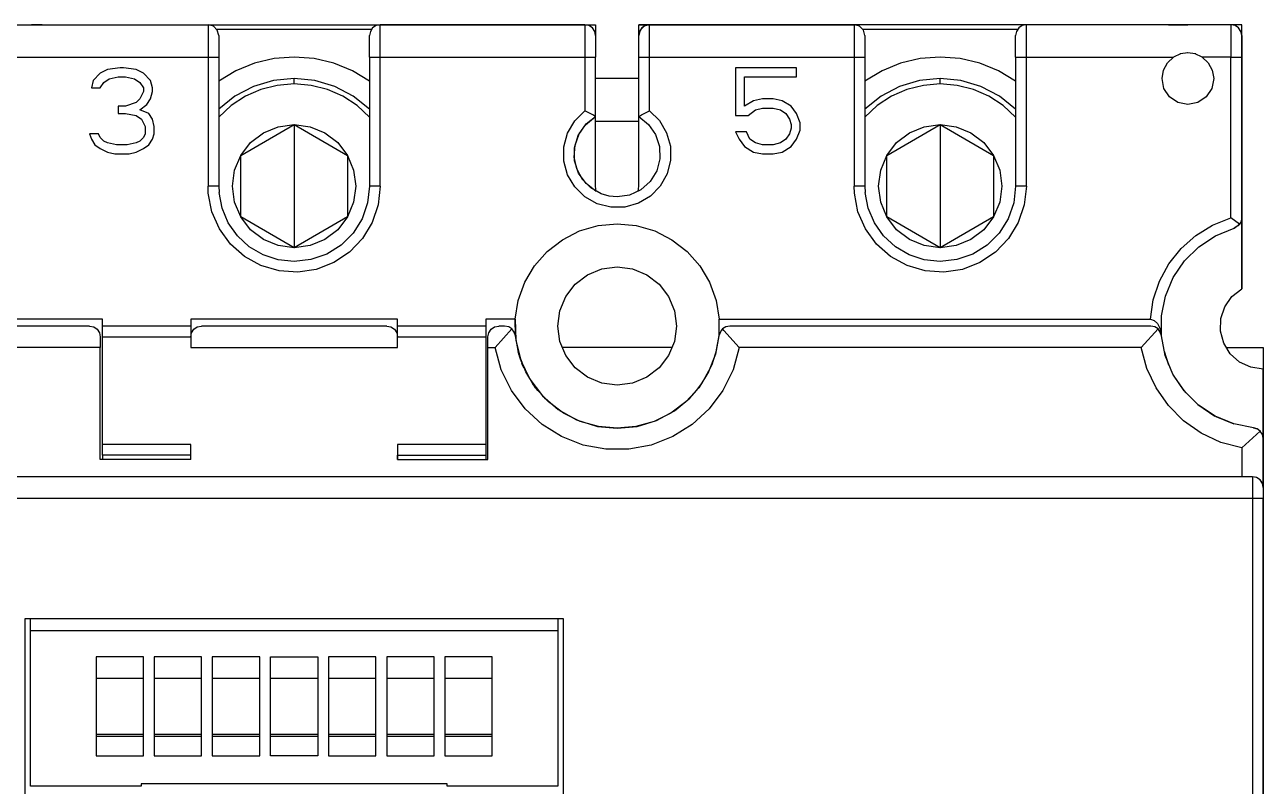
# Model space of a CAD drawing. Header units: millimetres. Extents: x 0 to 120, y 0 to 141.
# Drawn here: x 62.5 to 120, y 105.8 to 141.2 of the extents above; entities that cross this region are included whole.
import ezdxf

# ---------------------------------------------------------------- set-up
doc = ezdxf.new("R2010")
doc.units = ezdxf.units.MM

# ---------------------------------------------------------------- blocks, each defined once
blk = doc.blocks.new('CHINT_33b7f1845c325dab9e2d9ec35e9a58be_FACE_0')
at = {"color": 7, "linetype": 'CONTINUOUS', "true_color": 0x40d9ff}
for p, q in [((71.4, 141.032), (78.6, 141.032)), ((88.5, 141.232), (79, 141.232)), ((91, 140.732), (91, 141.232)), ((101.4, 141.032), (108.6, 141.032)), ((115.6, 141.232), (115.5, 141.232)), ((116.153, 139.881), (116.149, 139.88)), ((116.5, 139.932), (116.485, 139.932)), ((116.87, 139.874), (116.846, 139.881)), ((78.5, 139.732), (78.5, 133.732)), ((108.5, 139.732), (108.5, 133.732)), ((75, 138.482), (75, 138.732)), ((91, 138.732), (89, 138.732)), ((105, 138.482), (105, 138.732)), ((91, 136.732), (89, 136.732)), ((71.014, 133.4), (71, 133.733)), ((101.014, 133.4), (101, 133.733)), ((65.5, 127.232), (35.226, 127.232)), ((79.3, 127.232), (70.7, 127.232)), ((84.774, 127.232), (84.5, 127.232)), ((114.774, 127.232), (95.226, 127.232)), ((85.521, 125.651), (85.404, 126.032)), ((92.562, 126.232), (87.438, 126.232)), ((115.396, 126.065), (115.604, 125.433)), ((85.666, 125.289), (85.578, 125.497)), ((86.315, 124.235), (86.068, 124.568)), ((87.258, 123.354), (86.626, 123.889)), ((88.178, 122.846), (87.341, 123.296)), ((116.96, 123.583), (117.748, 123.05)), ((117.8, 123.023), (118.631, 122.684)), ((119.546, 122.504), (119.722, 122.454)), ((119.853, 122.36), (119.865, 122.347)), ((119.964, 122.193), (119.972, 122.172)), ((119.5, 120.232), (30.5, 120.232)), ((119.791, 120.139), (119.654, 120.208)), ((119.974, 119.893), (119.901, 120.031)), ((120, 119.732), (119.977, 119.882)), ((120, 119.732), (120, 119.732)), ((93.354, 119.232), (95, 119.232)), ((100, 119.232), (104, 119.232)), ((105, 119.232), (109, 119.232)), ((68, 110.862), (65.8, 110.862)), ((70.7, 110.862), (68.5, 110.862)), ((73.4, 110.862), (71.2, 110.862)), ((76.1, 110.862), (73.9, 110.862)), ((78.8, 110.862), (76.6, 110.862)), ((81.5, 110.862), (79.3, 110.862)), ((84.2, 110.862), (82, 110.862)), ((65.8, 108.262), (68, 108.262)), ((68, 108.157), (65.8, 108.157)), ((68.5, 108.262), (70.7, 108.262)), ((70.7, 108.157), (68.5, 108.157)), ((71.2, 108.262), (73.4, 108.262)), ((73.4, 108.157), (71.2, 108.157)), ((73.9, 108.262), (76.1, 108.262)), ((76.1, 108.157), (73.9, 108.157)), ((76.6, 108.262), (78.8, 108.262)), ((78.8, 108.157), (76.6, 108.157)), ((79.3, 108.262), (81.5, 108.262)), ((81.5, 108.157), (79.3, 108.157)), ((82, 108.262), (84.2, 108.262)), ((84.2, 108.157), (82, 108.157))]:
    blk.add_line(p, q, dxfattribs=at)
for points in [[(61, 141.232), (61.5, 141.232), (71, 141.232)], [(61, 141.232), (62.8, 141.232), (67.5, 141.232), (82.5, 141.232), (87.2, 141.232), (88.5, 141.232)], [(63.3, 141.232), (63.244, 141.232), (63.189, 141.232), (63.135, 141.232), (63.083, 141.232), (63.034, 141.232), (62.988, 141.232), (62.946, 141.232), (62.909, 141.232), (62.877, 141.232), (62.85, 141.232), (62.828, 141.232), (62.813, 141.232), (62.803, 141.232), (62.8, 141.232)], [(71.5, 140.732), (71.433, 140.982), (71.25, 141.165), (71, 141.232)], [(71, 141.232), (71, 141.223), (71, 141.195), (71, 141.148), (71, 141.084), (71, 141.002), (71, 140.905), (71, 140.793), (71, 140.668), (71, 140.53), (71, 140.383), (71, 140.228), (71, 140.066), (71, 139.9), (71, 139.732)], [(79, 141.232), (78.809, 141.194), (78.646, 141.086), (78.538, 140.924), (78.5, 140.732)], [(79, 139.732), (79, 139.9), (79, 140.066), (79, 140.228), (79, 140.383), (79, 140.53), (79, 140.668), (79, 140.793), (79, 140.905), (79, 141.002), (79, 141.084), (79, 141.148), (79, 141.195), (79, 141.223), (79, 141.232)], [(87.2, 141.232), (87.197, 141.232), (87.187, 141.232), (87.172, 141.232), (87.15, 141.232), (87.123, 141.232), (87.091, 141.232), (87.054, 141.232), (87.012, 141.232), (86.966, 141.232), (86.917, 141.232), (86.865, 141.232), (86.811, 141.232), (86.756, 141.232), (86.7, 141.232)], [(88.5, 141.232), (89, 141.232), (89, 140.732)], [(89, 140.732), (88.962, 140.924), (88.854, 141.086), (88.691, 141.194), (88.5, 141.232)], [(88.5, 141.232), (88.5, 141.223), (88.5, 141.195), (88.5, 141.148), (88.5, 141.084), (88.5, 141.002), (88.5, 140.905), (88.5, 140.793), (88.5, 140.668), (88.5, 140.53), (88.5, 140.383), (88.5, 140.228), (88.5, 140.066), (88.5, 139.9), (88.5, 139.732)], [(115.1, 141.232), (113.1, 141.232), (97.5, 141.232), (92.8, 141.232), (91, 141.232)], [(91, 141.232), (91.5, 141.232), (101, 141.232)], [(91.5, 141.232), (91.25, 141.165), (91.067, 140.982), (91, 140.732)], [(91.5, 141.232), (91.309, 141.194), (91.146, 141.086), (91.038, 140.924), (91, 140.732)], [(91.5, 139.732), (91.5, 139.9), (91.5, 140.066), (91.5, 140.228), (91.5, 140.383), (91.5, 140.53), (91.5, 140.668), (91.5, 140.793), (91.5, 140.905), (91.5, 141.002), (91.5, 141.084), (91.5, 141.148), (91.5, 141.195), (91.5, 141.223), (91.5, 141.232)], [(93.3, 141.232), (93.244, 141.232), (93.189, 141.232), (93.135, 141.232), (93.083, 141.232), (93.034, 141.232), (92.988, 141.232), (92.946, 141.232), (92.909, 141.232), (92.877, 141.232), (92.85, 141.232), (92.828, 141.232), (92.813, 141.232), (92.803, 141.232), (92.8, 141.232)], [(101.5, 140.732), (101.433, 140.982), (101.25, 141.165), (101, 141.232)], [(101, 141.232), (101, 141.223), (101, 141.195), (101, 141.148), (101, 141.084), (101, 141.002), (101, 140.905), (101, 140.793), (101, 140.668), (101, 140.53), (101, 140.383), (101, 140.228), (101, 140.066), (101, 139.9), (101, 139.732)], [(109, 141.232), (108.809, 141.194), (108.646, 141.086), (108.538, 140.924), (108.5, 140.732)], [(119, 140.732), (119, 141.232), (118.5, 141.232), (109, 141.232)], [(109, 139.732), (109, 139.9), (109, 140.066), (109, 140.228), (109, 140.383), (109, 140.53), (109, 140.668), (109, 140.793), (109, 140.905), (109, 141.002), (109, 141.084), (109, 141.148), (109, 141.195), (109, 141.223), (109, 141.232)], [(115.5, 141.232), (115.498, 141.232), (115.492, 141.232), (115.481, 141.232), (115.466, 141.232), (115.447, 141.232), (115.424, 141.232), (115.397, 141.232), (115.366, 141.232), (115.331, 141.232), (115.292, 141.232), (115.25, 141.232), (115.203, 141.232), (115.153, 141.232), (115.1, 141.232)], [(115.5, 141.232), (115.498, 141.232), (115.491, 141.232), (115.481, 141.232), (115.466, 141.232), (115.447, 141.232), (115.424, 141.232), (115.396, 141.232), (115.365, 141.232), (115.33, 141.232), (115.291, 141.232), (115.249, 141.232), (115.202, 141.232), (115.153, 141.232), (115.1, 141.232)], [(115.6, 141.232), (115.704, 141.232), (115.805, 141.232), (115.903, 141.232), (115.997, 141.232), (116.085, 141.232), (116.167, 141.232), (116.242, 141.232), (116.308, 141.232), (116.365, 141.232), (116.413, 141.232), (116.451, 141.232), (116.478, 141.232), (116.494, 141.232), (116.5, 141.232)], [(118.5, 141.232), (117.7, 141.232), (117, 141.232), (116.5, 141.232)], [(119, 140.732), (118.962, 140.924), (118.854, 141.086), (118.691, 141.194), (118.5, 141.232)], [(118.5, 141.232), (118.5, 141.223), (118.5, 141.195), (118.5, 141.148), (118.5, 141.084), (118.5, 141.002), (118.5, 140.905), (118.5, 140.793), (118.5, 140.668), (118.5, 140.53), (118.5, 140.383), (118.5, 140.228), (118.5, 140.066), (118.5, 139.9), (118.5, 139.732)], [(119, 139.732), (119, 132.263), (119, 128.964), (119, 141.232)], [(71.5, 140.732), (71.5, 140.726), (71.5, 140.707), (71.5, 140.676), (71.5, 140.633), (71.5, 140.579), (71.5, 140.514), (71.5, 140.439), (71.5, 140.356), (71.5, 140.264), (71.5, 140.166), (71.5, 140.063), (71.5, 139.955), (71.5, 139.844), (71.5, 139.732)], [(78.5, 139.732), (78.5, 139.844), (78.5, 139.955), (78.5, 140.063), (78.5, 140.166), (78.5, 140.264), (78.5, 140.356), (78.5, 140.439), (78.5, 140.514), (78.5, 140.579), (78.5, 140.633), (78.5, 140.676), (78.5, 140.707), (78.5, 140.726), (78.5, 140.732)], [(78.5, 139.732), (78.5, 140.115), (78.5, 140.439), (78.5, 140.656), (78.5, 140.732)], [(89, 140.732), (89, 140.726), (89, 140.707), (89, 140.676), (89, 140.633), (89, 140.579), (89, 140.514), (89, 140.439), (89, 140.356), (89, 140.264), (89, 140.166), (89, 140.063), (89, 139.955), (89, 139.844), (89, 139.732)], [(91, 139.732), (91, 139.844), (91, 139.955), (91, 140.063), (91, 140.166), (91, 140.264), (91, 140.356), (91, 140.439), (91, 140.514), (91, 140.579), (91, 140.633), (91, 140.676), (91, 140.707), (91, 140.726), (91, 140.732)], [(101.5, 140.732), (101.5, 140.726), (101.5, 140.707), (101.5, 140.676), (101.5, 140.633), (101.5, 140.579), (101.5, 140.514), (101.5, 140.439), (101.5, 140.356), (101.5, 140.264), (101.5, 140.166), (101.5, 140.063), (101.5, 139.955), (101.5, 139.844), (101.5, 139.732)], [(108.5, 139.732), (108.5, 139.844), (108.5, 139.955), (108.5, 140.063), (108.5, 140.166), (108.5, 140.264), (108.5, 140.356), (108.5, 140.439), (108.5, 140.514), (108.5, 140.579), (108.5, 140.633), (108.5, 140.676), (108.5, 140.707), (108.5, 140.726), (108.5, 140.732)], [(108.5, 139.732), (108.5, 140.301), (108.5, 140.618), (108.5, 140.703), (108.5, 140.732)], [(119, 140.732), (119, 140.726), (119, 140.707), (119, 140.676), (119, 140.633), (119, 140.579), (119, 140.514), (119, 140.439), (119, 140.356), (119, 140.264), (119, 140.166), (119, 140.063), (119, 139.955), (119, 139.844), (119, 139.732)], [(117.163, 139.732), (116.846, 139.881), (116.5, 139.932), (116.153, 139.881), (115.837, 139.732)], [(61.5, 137.232), (61.5, 139.732), (71, 139.732), (71, 133.733)], [(68, 135.488), (68.25, 135.658), (68.417, 135.913), (68.5, 136.168), (68.5, 136.509), (68.417, 136.849), (68.25, 137.105), (67.833, 137.275), (68.167, 137.53), (68.333, 137.785), (68.417, 138.126), (68.417, 138.296), (68.333, 138.637), (68, 138.977), (67.667, 139.147), (67.083, 139.232), (66.917, 139.232), (66.333, 139.147), (66, 138.977), (65.667, 138.637), (65.583, 138.296), (66, 138.296), (66.167, 138.551), (66.417, 138.722), (66.833, 138.807), (67.167, 138.807), (67.583, 138.722), (67.833, 138.551), (68, 138.296), (68, 138.126), (67.833, 137.785), (67.667, 137.615), (67.167, 137.445), (66.833, 137.445), (66.833, 137.105), (67.167, 137.105), (67.667, 137.02), (67.917, 136.849), (68.083, 136.509), (68.083, 136.168), (68, 135.998), (67.833, 135.828), (67.667, 135.743), (67.25, 135.658), (66.75, 135.658), (66.333, 135.743), (66.167, 135.828), (66, 135.998), (65.917, 136.168), (65.5, 136.168), (65.583, 135.913), (65.75, 135.658), (66, 135.488), (66.333, 135.317), (66.667, 135.232), (67.333, 135.232), (67.667, 135.317), (68, 135.488)], [(71, 139.732), (71.354, 139.732), (71.462, 139.732), (71.5, 139.732)], [(71.5, 139.732), (71.5, 133.732), (71.512, 133.441)], [(75, 139.732), (74.07, 139.66), (73.162, 139.444), (72.298, 139.09), (71.5, 138.606)], [(78.5, 138.606), (77.702, 139.09), (76.838, 139.444), (75.93, 139.66), (75, 139.732)], [(78.5, 139.732), (78.503, 139.732), (78.513, 139.732), (78.528, 139.732), (78.55, 139.732), (78.577, 139.732), (78.609, 139.732), (78.646, 139.732), (78.688, 139.732), (78.734, 139.732), (78.783, 139.732), (78.835, 139.732), (78.889, 139.732), (78.944, 139.732), (79, 139.732)], [(79, 133.732), (79, 139.732), (88.5, 139.732), (88.5, 137.232)], [(88.5, 139.732), (88.556, 139.732), (88.611, 139.732), (88.665, 139.732), (88.717, 139.732), (88.766, 139.732), (88.812, 139.732), (88.854, 139.732), (88.891, 139.732), (88.923, 139.732), (88.95, 139.732), (88.972, 139.732), (88.987, 139.732), (88.997, 139.732), (89, 139.732)], [(89.032, 133.482), (89, 133.732), (89, 136.964), (89, 139.732)], [(90.968, 133.482), (91, 133.732), (91, 136.964), (91, 139.732), (91, 139.732)], [(91, 139.732), (91.003, 139.732), (91.013, 139.732), (91.028, 139.732), (91.05, 139.732), (91.077, 139.732), (91.109, 139.732), (91.146, 139.732), (91.188, 139.732), (91.234, 139.732), (91.283, 139.732), (91.335, 139.732), (91.389, 139.732), (91.444, 139.732), (91.5, 139.732)], [(91.5, 137.232), (91.5, 139.732), (101, 139.732), (101, 133.733)], [(95.5, 137.02), (96.083, 137.02), (96.417, 137.275), (96.75, 137.36), (97.25, 137.36), (97.583, 137.275), (97.833, 137.105), (98, 136.849), (98.083, 136.594), (98.083, 136.424), (98, 136.168), (97.833, 135.913), (97.583, 135.743), (97.25, 135.658), (96.75, 135.658), (96.417, 135.743), (96.167, 135.913), (96, 136.254), (95.5, 136.254), (95.667, 135.913), (95.917, 135.573), (96.333, 135.317), (96.75, 135.232), (97.25, 135.232), (97.667, 135.317), (98.083, 135.573), (98.333, 135.913), (98.5, 136.339), (98.5, 136.679), (98.333, 137.105), (98.083, 137.445), (97.667, 137.7), (97.25, 137.785), (96.75, 137.785), (96.333, 137.7), (95.917, 137.445), (95.917, 138.807), (98.333, 138.807), (98.333, 139.232), (95.5, 139.232), (95.5, 137.02)], [(101, 139.732), (101.354, 139.732), (101.462, 139.732), (101.5, 139.732)], [(101.5, 139.732), (101.5, 133.732), (101.512, 133.441)], [(105, 139.732), (104.07, 139.66), (103.162, 139.444), (102.298, 139.09), (101.5, 138.606)], [(108.5, 138.606), (107.702, 139.09), (106.838, 139.444), (105.93, 139.66), (105, 139.732)], [(108.5, 139.732), (108.503, 139.732), (108.513, 139.732), (108.528, 139.732), (108.55, 139.732), (108.577, 139.732), (108.609, 139.732), (108.646, 139.732), (108.688, 139.732), (108.734, 139.732), (108.783, 139.732), (108.835, 139.732), (108.889, 139.732), (108.944, 139.732), (109, 139.732)], [(109, 133.732), (109, 139.732), (115.837, 139.732)], [(115.3, 138.732), (115.364, 139.119), (115.55, 139.465), (115.837, 139.732)], [(118.643, 131.784), (118.896, 131.959), (118.5, 132.263), (118.5, 139.732), (117.163, 139.732)], [(117.163, 139.732), (117.45, 139.465), (117.636, 139.119), (117.7, 138.732)], [(118.5, 139.732), (118.556, 139.732), (118.611, 139.732), (118.665, 139.732), (118.717, 139.732), (118.766, 139.732), (118.812, 139.732), (118.854, 139.732), (118.891, 139.732), (118.923, 139.732), (118.95, 139.732), (118.972, 139.732), (118.987, 139.732), (118.997, 139.732), (119, 139.732)], [(75, 138.732), (74.037, 138.639), (73.11, 138.361), (72.253, 137.91), (71.5, 137.303)], [(78.5, 137.303), (77.747, 137.91), (76.89, 138.361), (75.963, 138.639), (75, 138.732)], [(105, 138.732), (104.037, 138.639), (103.11, 138.361), (102.253, 137.91), (101.5, 137.303)], [(108.5, 137.303), (107.747, 137.91), (106.89, 138.361), (105.963, 138.639), (105, 138.732)], [(117.7, 138.732), (117.609, 138.273), (117.349, 137.884), (116.959, 137.624), (116.5, 137.532), (116.041, 137.624), (115.651, 137.884), (115.391, 138.273), (115.3, 138.732)], [(75, 138.482), (74.217, 138.417), (73.455, 138.224), (72.735, 137.908), (72.078, 137.477), (71.5, 136.944)], [(78.5, 136.944), (77.922, 137.477), (77.265, 137.908), (76.545, 138.224), (75.783, 138.417), (75, 138.482)], [(105, 138.482), (104.217, 138.417), (103.455, 138.224), (102.735, 137.908), (102.078, 137.477), (101.5, 136.944)], [(108.5, 136.944), (107.922, 137.477), (107.265, 137.908), (106.545, 138.224), (105.783, 138.417), (105, 138.482)], [(89.078, 132.909), (88.501, 133.231), (88.029, 133.694), (87.695, 134.264), (87.522, 134.901), (87.522, 135.562), (87.695, 136.199), (88.028, 136.77), (88.5, 137.232)], [(89.262, 133.373), (88.777, 133.65), (88.387, 134.049), (88.123, 134.541), (88.005, 135.087), (88.043, 135.644), (88.233, 136.169), (88.56, 136.621), (89, 136.964)], [(89.032, 133.482), (88.555, 133.849), (88.21, 134.341), (88.026, 134.914), (88.02, 135.515), (88.194, 136.091), (88.53, 136.589), (89, 136.964)], [(89, 136.964), (88.967, 136.983), (88.865, 137.04), (88.5, 137.232)], [(91.5, 137.232), (91.966, 136.777), (92.298, 136.216), (92.475, 135.588), (92.482, 134.937), (92.322, 134.305), (92.003, 133.737), (91.548, 133.27), (90.988, 132.936), (90.361, 132.759), (89.71, 132.749), (89.078, 132.909)], [(91, 136.964), (91.455, 136.605), (91.787, 136.13), (91.97, 135.58), (91.986, 135), (91.836, 134.44), (91.532, 133.947), (91.099, 133.561), (90.574, 133.316), (90, 133.232)], [(91, 136.964), (91.032, 136.983), (91.133, 137.039), (91.5, 137.232)], [(75, 130.872), (72.523, 132.302), (72.523, 135.162), (75, 136.592)], [(72.523, 135.162), (72.978, 135.755), (73.57, 136.209), (74.26, 136.495), (75, 136.592)], [(75, 136.592), (77.477, 135.162), (77.477, 132.302), (75, 130.872)], [(75, 136.592), (75, 133.732), (75, 130.872)], [(75, 136.592), (75.74, 136.495), (76.43, 136.209), (77.022, 135.755), (77.477, 135.162)], [(105, 130.872), (102.523, 132.302), (102.523, 135.162), (105, 136.592)], [(102.523, 135.162), (102.978, 135.755), (103.57, 136.209), (104.26, 136.495), (105, 136.592)], [(105, 136.592), (107.477, 135.162), (107.477, 132.302), (105, 130.872)], [(105, 136.592), (105, 133.732), (105, 130.872)], [(105, 136.592), (105.74, 136.495), (106.43, 136.209), (107.022, 135.755), (107.477, 135.162)], [(72.523, 132.302), (72.237, 132.992), (72.14, 133.732), (72.237, 134.473), (72.523, 135.162)], [(77.477, 135.162), (77.763, 134.473), (77.86, 133.732), (77.763, 132.992), (77.477, 132.302)], [(102.523, 132.302), (102.237, 132.992), (102.14, 133.732), (102.237, 134.473), (102.523, 135.162)], [(107.477, 135.162), (107.763, 134.473), (107.86, 133.732), (107.763, 132.992), (107.477, 132.302)], [(71.5, 133.732), (71.497, 133.732), (71.487, 133.732), (71.472, 133.732), (71.45, 133.732), (71.423, 133.732), (71.391, 133.732), (71.354, 133.732), (71.312, 133.732), (71.266, 133.732), (71.217, 133.732), (71.165, 133.732), (71.111, 133.732), (71.056, 133.732), (71, 133.732)], [(79, 133.732), (78.905, 132.866), (78.624, 132.04), (78.171, 131.295), (77.568, 130.665), (76.842, 130.182), (76.029, 129.867), (75.167, 129.736), (74.297, 129.795), (73.46, 130.041), (72.696, 130.462), (72.042, 131.039), (71.529, 131.744), (71.181, 132.544), (71.014, 133.4)], [(75, 130.232), (74.262, 130.311), (73.557, 130.544), (72.917, 130.92), (72.371, 131.422), (71.942, 132.029), (71.652, 132.712), (71.512, 133.441)], [(78.5, 133.732), (78.412, 132.953), (78.153, 132.214), (77.736, 131.55), (77.182, 130.996), (76.519, 130.579), (75.779, 130.32), (75, 130.232)], [(79, 133.732), (78.944, 133.732), (78.889, 133.732), (78.835, 133.732), (78.783, 133.732), (78.734, 133.732), (78.688, 133.732), (78.646, 133.732), (78.609, 133.732), (78.577, 133.732), (78.55, 133.732), (78.528, 133.732), (78.513, 133.732), (78.503, 133.732), (78.5, 133.732)], [(101.5, 133.732), (101.497, 133.732), (101.487, 133.732), (101.472, 133.732), (101.45, 133.732), (101.423, 133.732), (101.391, 133.732), (101.354, 133.732), (101.312, 133.732), (101.266, 133.732), (101.217, 133.732), (101.165, 133.732), (101.111, 133.732), (101.056, 133.732), (101, 133.732)], [(109, 133.732), (108.905, 132.865), (108.624, 132.04), (108.171, 131.295), (107.568, 130.665), (106.842, 130.182), (106.029, 129.867), (105.167, 129.736), (104.296, 129.795), (103.46, 130.041), (102.696, 130.462), (102.042, 131.039), (101.529, 131.744), (101.181, 132.544), (101.014, 133.4)], [(105, 130.232), (104.262, 130.311), (103.557, 130.544), (102.917, 130.92), (102.371, 131.422), (101.942, 132.029), (101.652, 132.712), (101.512, 133.441)], [(108.5, 133.732), (108.412, 132.953), (108.153, 132.214), (107.736, 131.55), (107.182, 130.996), (106.519, 130.579), (105.779, 130.32), (105, 130.232)], [(109, 133.732), (108.944, 133.732), (108.889, 133.732), (108.835, 133.732), (108.783, 133.732), (108.734, 133.732), (108.688, 133.732), (108.646, 133.732), (108.609, 133.732), (108.577, 133.732), (108.55, 133.732), (108.528, 133.732), (108.513, 133.732), (108.503, 133.732), (108.5, 133.732)], [(90, 133.232), (89.624, 133.268), (89.262, 133.373)], [(75, 130.872), (74.26, 130.97), (73.57, 131.255), (72.978, 131.71), (72.523, 132.302)], [(77.477, 132.302), (77.022, 131.71), (76.43, 131.255), (75.74, 130.97), (75, 130.872)], [(105, 130.872), (104.26, 130.97), (103.57, 131.255), (102.978, 131.71), (102.523, 132.302)], [(107.477, 132.302), (107.022, 131.71), (106.43, 131.255), (105.74, 130.97), (105, 130.872)], [(85.26, 127.545), (85.402, 128.426), (85.707, 129.264), (86.162, 130.031), (86.754, 130.7), (87.459, 131.246), (88.255, 131.65), (89.112, 131.899), (90, 131.982)], [(90, 131.982), (90.888, 131.899), (91.745, 131.65), (92.541, 131.246), (93.246, 130.7), (93.838, 130.031), (94.293, 129.264), (94.598, 128.426), (94.74, 127.545)], [(114.759, 127.545), (114.893, 128.45), (115.182, 129.318), (115.617, 130.123), (116.186, 130.84), (116.87, 131.447), (117.649, 131.927), (118.5, 132.263)], [(115.272, 126.78), (115.274, 127.712), (115.459, 128.626), (115.819, 129.487), (116.34, 130.26), (117.002, 130.917), (117.78, 131.431), (118.643, 131.784)], [(119, 132.263), (118.955, 132.056), (118.828, 131.886), (118.643, 131.784)], [(119, 132.263), (118.972, 132.098), (118.896, 131.959)], [(90, 124.482), (89.288, 124.576), (88.625, 124.851), (88.055, 125.288), (87.618, 125.857), (87.344, 126.521), (87.25, 127.232), (87.344, 127.944), (87.618, 128.607), (88.055, 129.177), (88.625, 129.614), (89.288, 129.889), (90, 129.982)], [(90, 129.982), (90.712, 129.889), (91.375, 129.614), (91.945, 129.177), (92.382, 128.607), (92.656, 127.944), (92.75, 127.232), (92.656, 126.521), (92.382, 125.857), (91.945, 125.288), (91.375, 124.851), (90.712, 124.576), (90, 124.482)], [(120, 125.232), (119.426, 125.316), (118.901, 125.561), (118.468, 125.947), (118.164, 126.44), (118.014, 127), (118.03, 127.58), (118.213, 128.13), (118.545, 128.605), (119, 128.964)], [(85.271, 126.781), (85.26, 127.545), (83.9, 127.545), (83.9, 127.232), (79.8, 127.232), (79.8, 127.545), (70.2, 127.545), (70.2, 127.232), (66.1, 127.232), (66.1, 127.545), (34.74, 127.545), (34.729, 126.781)], [(70.2, 121.032), (66, 121.032), (66, 126.232), (35.662, 126.232), (34.884, 127.097)], [(65.5, 127.232), (65.701, 127.19), (65.859, 127.08), (65.963, 126.92), (66, 126.732)], [(66.1, 126.732), (66.1, 126.788), (66.1, 126.844), (66.1, 126.897), (66.1, 126.949), (66.1, 126.998), (66.1, 127.044), (66.1, 127.086), (66.1, 127.123), (66.1, 127.156), (66.1, 127.183), (66.1, 127.204), (66.1, 127.22), (66.1, 127.229), (66.1, 127.232)], [(70.2, 127.232), (70.2, 127.229), (70.2, 127.22), (70.2, 127.204), (70.2, 127.183), (70.2, 127.156), (70.2, 127.123), (70.2, 127.086), (70.2, 127.044), (70.2, 126.998), (70.2, 126.949), (70.2, 126.897), (70.2, 126.844), (70.2, 126.788), (70.2, 126.732)], [(70.2, 126.732), (70.237, 126.922), (70.343, 127.082), (70.502, 127.192), (70.7, 127.232)], [(79.3, 127.232), (79.497, 127.192), (79.657, 127.082), (79.763, 126.922), (79.8, 126.732)], [(79.8, 126.732), (79.8, 126.788), (79.8, 126.844), (79.8, 126.897), (79.8, 126.949), (79.8, 126.998), (79.8, 127.044), (79.8, 127.086), (79.8, 127.123), (79.8, 127.156), (79.8, 127.183), (79.8, 127.204), (79.8, 127.22), (79.8, 127.229), (79.8, 127.232)], [(79.8, 121.032), (84, 121.032), (84, 126.232), (84.338, 126.232), (85.116, 127.097)], [(83.9, 127.232), (83.9, 127.229), (83.9, 127.22), (83.9, 127.204), (83.9, 127.183), (83.9, 127.156), (83.9, 127.123), (83.9, 127.086), (83.9, 127.044), (83.9, 126.998), (83.9, 126.949), (83.9, 126.897), (83.9, 126.844), (83.9, 126.788), (83.9, 126.732)], [(84, 126.732), (84.037, 126.92), (84.141, 127.08), (84.299, 127.19), (84.5, 127.232)], [(85.116, 127.097), (84.962, 127.195), (84.774, 127.232)], [(85.272, 126.78), (85.221, 126.956), (85.116, 127.097)], [(85.26, 127.545), (85.296, 126.575), (85.527, 125.633), (85.945, 124.758), (86.533, 123.986), (87.264, 123.349), (88.11, 122.874), (89.035, 122.581), (90, 122.482)], [(95.662, 126.232), (94.953, 127.025), (94.884, 127.097), (94.824, 127.03), (94.728, 126.78)], [(94.729, 126.781), (94.74, 127.545), (114.759, 127.545)], [(95.226, 127.232), (95.038, 127.195), (94.884, 127.097)], [(115.116, 127.097), (114.338, 126.232), (95.662, 126.232)], [(114.759, 127.545), (114.939, 127.495), (115.09, 127.35), (115.192, 127.133), (115.257, 126.861)], [(115.116, 127.097), (114.962, 127.195), (114.774, 127.232)], [(115.272, 126.78), (115.221, 126.956), (115.116, 127.097)], [(66, 126.732), (66, 126.7), (66, 126.666), (66, 126.632), (66, 126.598), (66, 126.563), (66, 126.527), (66, 126.491), (66, 126.455), (66, 126.418), (66, 126.381), (66, 126.344), (66, 126.307), (66, 126.27), (66, 126.232)], [(70.2, 121.032), (70.2, 121.732), (66.1, 121.732), (66.1, 126.732), (70.2, 126.732), (70.2, 126.232), (79.8, 126.232), (79.8, 126.732), (83.9, 126.732), (83.9, 121.732), (79.8, 121.732), (79.8, 121.032)], [(84, 126.232), (84, 126.27), (84, 126.307), (84, 126.344), (84, 126.381), (84, 126.418), (84, 126.455), (84, 126.491), (84, 126.527), (84, 126.563), (84, 126.598), (84, 126.632), (84, 126.666), (84, 126.7), (84, 126.732)], [(90, 122.482), (89.129, 122.563), (88.287, 122.802), (87.504, 123.191), (86.805, 123.717), (86.215, 124.363), (85.753, 125.106), (85.435, 125.92), (85.272, 126.78)], [(89.079, 122.572), (90, 122.482), (90.921, 122.572), (91.822, 122.846), (92.659, 123.296), (92.742, 123.353), (93.374, 123.889), (93.686, 124.236), (93.932, 124.568), (94.334, 125.289), (94.422, 125.499), (94.478, 125.649), (94.596, 126.032), (94.729, 126.786)], [(94.728, 126.78), (94.565, 125.92), (94.247, 125.106), (93.785, 124.363), (93.195, 123.717), (92.496, 123.191), (91.713, 122.802), (90.871, 122.563), (90, 122.482)], [(119.548, 122.504), (118.63, 122.684), (117.766, 123.041), (116.988, 123.559), (116.327, 124.22), (115.808, 124.998), (115.452, 125.863), (115.272, 126.78)], [(95.662, 126.232), (95.38, 125.202), (94.911, 124.241), (94.272, 123.384), (93.487, 122.66), (92.58, 122.094), (91.585, 121.705), (90.534, 121.507), (89.466, 121.507), (88.415, 121.705), (87.42, 122.094), (86.513, 122.66), (85.728, 123.384), (85.089, 124.241), (84.62, 125.202), (84.338, 126.232)], [(119, 121.57), (118.032, 121.829), (117.124, 122.253), (116.304, 122.828), (115.595, 123.536), (115.021, 124.357), (114.597, 125.265), (114.338, 126.232)], [(118.268, 126.232), (120, 126.232), (120, 125.232)], [(115.911, 124.815), (116.317, 124.232), (116.409, 124.123)], [(120, 122.006), (120, 122.006), (120, 125.232)], [(120, 125.232), (120, 119.732), (120, 122.006)], [(119.864, 122.349), (119.723, 122.453), (119.548, 122.504)], [(119.864, 122.349), (119, 121.57), (119, 120.232)], [(120, 122.006), (119.963, 122.195), (119.864, 122.349)], [(120, 122.006), (120, 121.924), (120, 121.843), (120, 121.763), (120, 121.683), (120, 121.604), (120, 121.525), (120, 121.447), (120, 121.369), (120, 121.293), (120, 121.217), (120, 121.141), (120, 121.067), (120, 120.993), (120, 120.92)], [(66.1, 121.232), (66.1, 121.235), (66.1, 121.245), (66.1, 121.26), (66.1, 121.282), (66.1, 121.309), (66.1, 121.341), (66.1, 121.379), (66.1, 121.421), (66.1, 121.466), (66.1, 121.515), (66.1, 121.567), (66.1, 121.621), (66.1, 121.676), (66.1, 121.732)], [(83.9, 121.732), (83.9, 121.676), (83.9, 121.621), (83.9, 121.567), (83.9, 121.515), (83.9, 121.466), (83.9, 121.421), (83.9, 121.379), (83.9, 121.341), (83.9, 121.309), (83.9, 121.282), (83.9, 121.26), (83.9, 121.245), (83.9, 121.235), (83.9, 121.232)], [(70.2, 121.032), (70.2, 121.232), (66.1, 121.232), (66.1, 121.032)], [(79.8, 121.032), (79.8, 121.232), (83.9, 121.232), (83.9, 121.032)], [(119.5, 120.232), (119.467, 120.232), (119.434, 120.232), (119.4, 120.232), (119.365, 120.232), (119.33, 120.232), (119.295, 120.232), (119.259, 120.232), (119.223, 120.232), (119.186, 120.232), (119.149, 120.232), (119.112, 120.232), (119.075, 120.232), (119.037, 120.232), (119, 120.232)], [(120, 119.732), (119.962, 119.924), (119.854, 120.086), (119.691, 120.194), (119.5, 120.232)], [(119.5, 120.232), (119.5, 120.226), (119.5, 120.207), (119.5, 120.176), (119.5, 120.133), (119.5, 120.079), (119.5, 120.014), (119.5, 119.939), (119.5, 119.856), (119.5, 119.764), (119.5, 119.666), (119.5, 119.563), (119.5, 119.455), (119.5, 119.344), (119.5, 119.232)], [(120, 119.732), (120, 119.729), (120, 119.72), (120, 119.704), (120, 119.683), (120, 119.656), (120, 119.623), (120, 119.586), (120, 119.544), (120, 119.498), (120, 119.449), (120, 119.397), (120, 119.344), (120, 119.288), (120, 119.232)], [(30.5, 86.982), (30.5, 119.232), (119.5, 119.232), (119.5, 86.982)], [(119.5, 119.232), (119.556, 119.232), (119.611, 119.232), (119.665, 119.232), (119.717, 119.232), (119.766, 119.232), (119.812, 119.232), (119.854, 119.232), (119.891, 119.232), (119.923, 119.232), (119.95, 119.232), (119.972, 119.232), (119.987, 119.232), (119.997, 119.232), (120, 119.232)], [(120, 87.482), (120, 119.232), (120, 119.232), (120, 87.482)], [(87.5, 59.232), (87.5, 113.632), (62.5, 113.632), (62.5, 59.232), (87.5, 59.232)], [(87.25, 113.632), (87.25, 113.064), (62.75, 113.064), (62.75, 113.632)], [(87.25, 113.064), (87.25, 105.849), (82.1, 105.849), (82.1, 105.962), (67.9, 105.962), (67.9, 105.849), (62.75, 105.849), (62.75, 113.064)], [(65.8, 107.262), (68, 107.262), (68, 111.862), (65.8, 111.862), (65.8, 107.262)], [(68.5, 107.262), (70.7, 107.262), (70.7, 111.862), (68.5, 111.862), (68.5, 107.262)], [(71.2, 107.262), (73.4, 107.262), (73.4, 111.862), (71.2, 111.862), (71.2, 107.262)], [(76.1, 107.262), (73.9, 107.262), (73.9, 111.862), (76.1, 111.862), (76.1, 107.262)], [(76.6, 107.262), (78.8, 107.262), (78.8, 111.862), (76.6, 111.862), (76.6, 107.262)], [(79.3, 107.262), (81.5, 107.262), (81.5, 111.862), (79.3, 111.862), (79.3, 107.262)], [(82, 107.262), (84.2, 107.262), (84.2, 111.862), (82, 111.862), (82, 107.262)]]:
    blk.add_lwpolyline(points, dxfattribs=at)
blk = doc.blocks.new('CHINT_33b7f1845c325dab9e2d9ec35e9a58be')
at = {"true_color": 0x40d9ff}
blk.add_blockref('CHINT_33b7f1845c325dab9e2d9ec35e9a58be_FACE_0', (0, 0), dxfattribs=at)

msp = doc.modelspace()

# ---------------------------------------------------------------- block references
at = {"true_color": 0x40d9ff}
msp.add_blockref('CHINT_33b7f1845c325dab9e2d9ec35e9a58be', (0, 0), dxfattribs=at)

doc.saveas('drawing.dxf')
